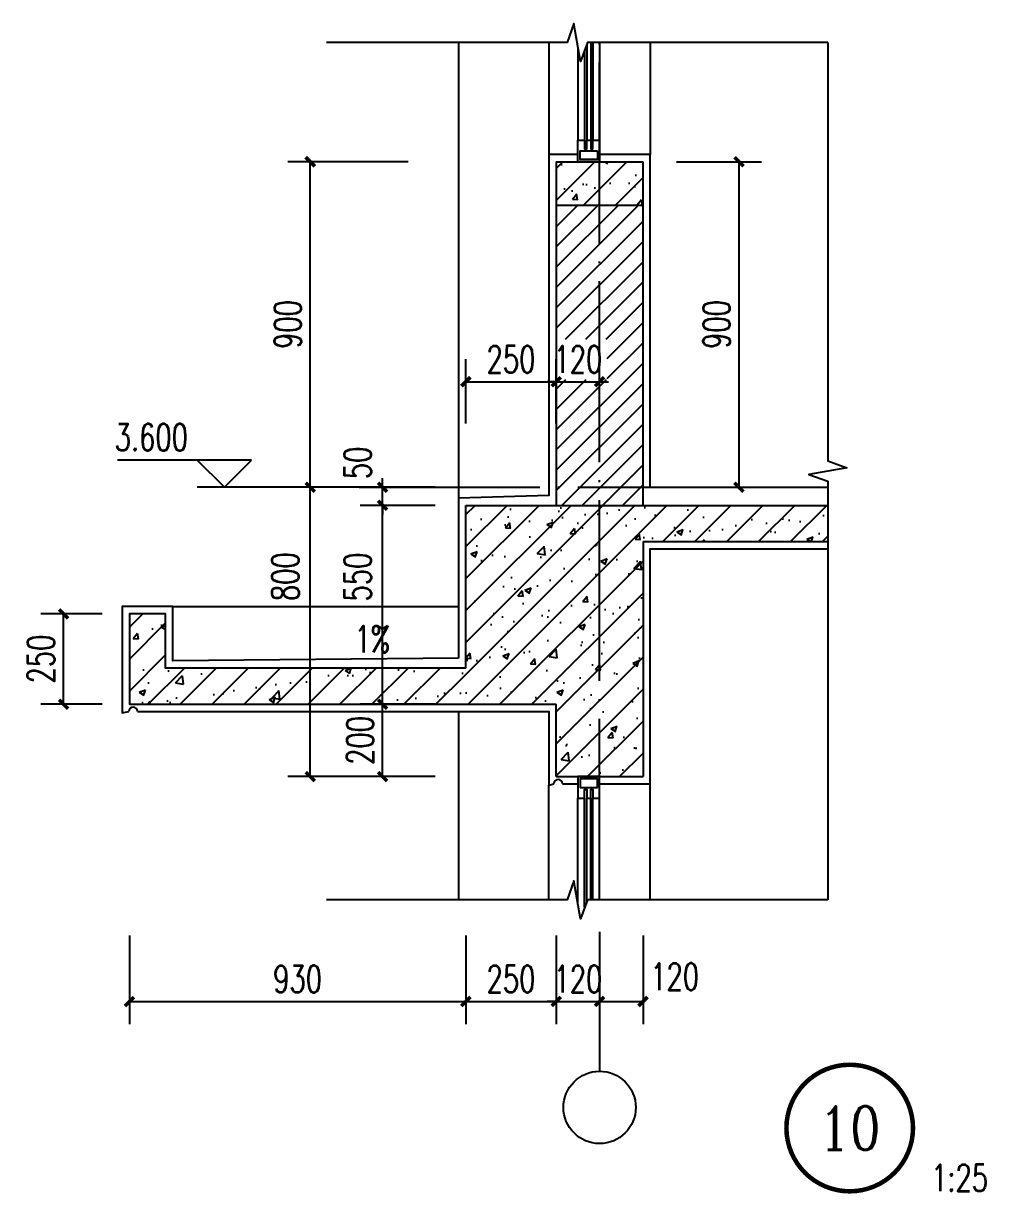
# Model space of a CAD drawing. Extents: x 79570 to 678837, y -1139230 to -612789.
# Drawn here: x 660821 to 663482, y -800539 to -797304 of the extents above; entities that cross this region are included whole.
import ezdxf
from ezdxf.enums import TextEntityAlignment as Align

# ---------------------------------------------------------------- set-up
doc = ezdxf.new("R2010")
doc.units = 0
doc.header["$LTSCALE"] = 1000
doc.header["$MEASUREMENT"] = 0
doc.linetypes.add('DOTE', pattern=[2.42, 2, -0.2, 0.02, -0.2])
for name, color, linetype in [('A-剖-0.20mm.......SECT-L04', 42, 'Continuous'), ('A-剖-填充.........SECT-PATT', 156, 'Continuous'), ('A-立-线.18........ELEV-L.18', 153, 'Continuous'), ('A-立-轮廓线.35....ELEV-OUTL.35', 31, 'Continuous'), ('A-通-结构剖线.....COMM-STRU-SECT', 20, 'Continuous'), ('A-通-轴线.........COMM-GRID', 27, 'DOTE'), ('A-通-门窗剖线.....COMM-GLAZ-SECT', 150, 'Continuous'), ('AXIS', 3, 'Continuous'), ('AXIS_TEXT', 7, 'Continuous'), ('DIM_ELEV', 3, 'Continuous'), ('DIM_SYMB', 3, 'Continuous'), ('PUB_DIM', 3, 'Continuous'), ('PUB_TEXT', 7, 'Continuous')]:
    doc.layers.add(name, color=color, linetype=linetype)
doc.styles.add('_TCH_DIM', font='SIMPLEX', dxfattribs={"bigfont": 'GBCBIG'})
doc.styles.add('_TCH_DIM_T3', font='SIMPLEX', dxfattribs={"width": 0.705882, "bigfont": 'GBCBIG'})
doc.styles.add('_TCH_LABEL', font='COMPLEX', dxfattribs={"bigfont": 'GBCBIG'})
doc.styles.add('COMPLEX', font='COMPLEX')
doc.dimstyles.new('_TCH_ARCH&&25', dxfattribs={"dimtxt": 74.375, "dimasz": 25, "dimexe": 62.5, "dimexo": 75, "dimgap": 25, "dimtad": 1, "dimdec": 0, "dimzin": 0, "dimdsep": 46, "dimtxsty": '_TCH_DIM_T3', "dimblk": 'ARCHTICK', "dimcen": 0.09, "dimclrt": 7, "dimazin": 2, "dimtfac": 1, "dimtdec": 0, "dimtix": 1, "dimtmove": 2, "dimatfit": 3, "dimfxl": 1, "dimtolj": 1, "dimtzin": 0, "dimarcsym": 0})

# ---------------------------------------------------------------- blocks, each defined once
blk = doc.blocks.new('_AXISO')
blk.add_circle((0, 0), 0.5)
at = {"layer": 'AXIS_TEXT', "style": 'COMPLEX', "width": 1.041667}
blk.add_attdef('A', text='', height=0.56, dxfattribs=at).set_placement((-0.25, -0.28), (0.25, -0.28), align=Align.FIT)
blk = doc.blocks.new('A$C7B8302AA')
at = {"layer": 'A-通-门窗剖线.....COMM-GLAZ-SECT'}
for points in [[(-5.8, -58.3), (-5.8, 0), (-64.2, 0), (-64.2, -58.3), (-46.1, -58.3), (-46.1, -35), (-40.3, -35), (-40.3, -58.3), (-29.8, -58.3), (-29.8, -35), (-23.9, -35), (-23.9, -58.3)], [(-11.7, -29.2), (-11.7, -5.8), (-58.3, -5.8), (-58.3, -29.2), (-49, -29.2), (-49, -29.2), (-34.4, -29.2), (-34.4, -29.2), (-33.8, -29.2), (-33.8, -29.2), (-15.2, -29.2), (-15.2, -29.2)]]:
    blk.add_lwpolyline(points, close=True, dxfattribs=at)
blk = doc.blocks.new('_ArchTick')
at = {"color": 0, "linetype": 'ByBlock', "const_width": 0.4}
blk.add_lwpolyline([(-0.5, -0.5), (0.5, 0.5)], dxfattribs=at)
blk = doc.blocks.new('*D3642')
at = {"layer": 'Defpoints', "color": 0, "transparency": 16777216}
for p in [(657422.5, -790717.1), (658352.5, -790717.1), (658352.5, -790974.5)]:
    blk.add_point(p, dxfattribs=at)
at = {"layer": 'PUB_DIM', "color": 0, "lineweight": -2, "transparency": 16777216}
for p, q in [((657422.5, -790792.1), (657422.5, -791037)), ((658352.5, -790792.1), (658352.5, -791037)), ((657422.5, -790974.5), (658352.5, -790974.5))]:
    blk.add_line(p, q, dxfattribs=at)
at = {"layer": 'PUB_DIM', "color": 0, "lineweight": -2, "transparency": 16777216, "xscale": 25, "yscale": 25, "zscale": 25, "rotation": 180}
blk.add_blockref('_ArchTick', (657422.5, -790974.5), dxfattribs=at)
at = {"layer": 'PUB_DIM', "color": 0, "lineweight": -2, "transparency": 16777216, "xscale": 25, "yscale": 25, "zscale": 25}
blk.add_blockref('_ArchTick', (658352.5, -790974.5), dxfattribs=at)
at = {"layer": 'PUB_DIM', "color": 7, "transparency": 16777216, "insert": (657887.5, -790912.4), "char_height": 74.38, "attachment_point": 5, "style": '_TCH_DIM_T3'}
blk.add_mtext('\\A1;930', dxfattribs=at)
blk = doc.blocks.new('*D3643')
at = {"layer": 'Defpoints', "color": 0, "transparency": 16777216}
for p in [(658352.5, -790717.1), (658602.5, -790717.1), (658602.5, -790974.5)]:
    blk.add_point(p, dxfattribs=at)
at = {"layer": 'PUB_DIM', "color": 0, "lineweight": -2, "transparency": 16777216}
for p, q in [((658352.5, -790792.1), (658352.5, -791037)), ((658602.5, -790792.1), (658602.5, -791037)), ((658352.5, -790974.5), (658602.5, -790974.5))]:
    blk.add_line(p, q, dxfattribs=at)
at = {"layer": 'PUB_DIM', "color": 0, "lineweight": -2, "transparency": 16777216, "xscale": 25, "yscale": 25, "zscale": 25, "rotation": 180}
blk.add_blockref('_ArchTick', (658352.5, -790974.5), dxfattribs=at)
at = {"layer": 'PUB_DIM', "color": 0, "lineweight": -2, "transparency": 16777216, "xscale": 25, "yscale": 25, "zscale": 25}
blk.add_blockref('_ArchTick', (658602.5, -790974.5), dxfattribs=at)
at = {"layer": 'PUB_DIM', "color": 7, "transparency": 16777216, "insert": (658477.5, -790912.4), "char_height": 74.38, "attachment_point": 5, "style": '_TCH_DIM_T3'}
blk.add_mtext('\\A1;250', dxfattribs=at)
blk = doc.blocks.new('*D3644')
at = {"layer": 'Defpoints', "color": 0, "transparency": 16777216}
for p in [(658602.5, -790717.1), (658722.5, -790717.1), (658722.5, -790974.5)]:
    blk.add_point(p, dxfattribs=at)
at = {"layer": 'PUB_DIM', "color": 0, "lineweight": -2, "transparency": 16777216}
for p, q in [((658602.5, -790792.1), (658602.5, -791037)), ((658722.5, -790792.1), (658722.5, -791037)), ((658602.5, -790974.5), (658577.5, -790974.5)), ((658602.5, -790974.5), (658722.5, -790974.5)), ((658722.5, -790974.5), (658747.5, -790974.5))]:
    blk.add_line(p, q, dxfattribs=at)
at = {"layer": 'PUB_DIM', "color": 0, "lineweight": -2, "transparency": 16777216, "xscale": 25, "yscale": 25, "zscale": 25}
blk.add_blockref('_ArchTick', (658602.5, -790974.5), dxfattribs=at)
at = {"layer": 'PUB_DIM', "color": 0, "lineweight": -2, "transparency": 16777216, "xscale": 25, "yscale": 25, "zscale": 25, "rotation": 180}
blk.add_blockref('_ArchTick', (658722.5, -790974.5), dxfattribs=at)
at = {"layer": 'PUB_DIM', "color": 7, "transparency": 16777216, "insert": (658662.5, -790912.4), "char_height": 74.38, "attachment_point": 5, "style": '_TCH_DIM_T3'}
blk.add_mtext('\\A1;120', dxfattribs=at)
blk = doc.blocks.new('*D3645')
at = {"layer": 'Defpoints', "color": 0, "transparency": 16777216}
for p in [(658722.5, -790717.1), (658842.5, -790717.1), (658842.5, -790974.5)]:
    blk.add_point(p, dxfattribs=at)
at = {"layer": 'PUB_DIM', "color": 0, "lineweight": -2, "transparency": 16777216}
for p, q in [((658722.5, -790792.1), (658722.5, -791037)), ((658842.5, -790792.1), (658842.5, -791037)), ((658722.5, -790974.5), (658842.5, -790974.5))]:
    blk.add_line(p, q, dxfattribs=at)
at = {"layer": 'PUB_DIM', "color": 0, "lineweight": -2, "transparency": 16777216, "xscale": 25, "yscale": 25, "zscale": 25, "rotation": 180}
blk.add_blockref('_ArchTick', (658722.5, -790974.5), dxfattribs=at)
at = {"layer": 'PUB_DIM', "color": 0, "lineweight": -2, "transparency": 16777216, "xscale": 25, "yscale": 25, "zscale": 25}
blk.add_blockref('_ArchTick', (658842.5, -790974.5), dxfattribs=at)
at = {"layer": 'PUB_DIM', "color": 7, "transparency": 16777216, "insert": (658930, -790905.8), "char_height": 74.38, "attachment_point": 5, "style": '_TCH_DIM_T3'}
blk.add_mtext('\\A1;120', dxfattribs=at)
blk = doc.blocks.new('*D3646')
at = {"layer": 'Defpoints', "color": 0, "transparency": 16777216}
for p in [(658122.5, -789552.7), (658343.1, -789552.7), (658343.1, -789602.7)]:
    blk.add_point(p, dxfattribs=at)
at = {"layer": 'PUB_DIM', "color": 0, "lineweight": -2, "transparency": 16777216}
for p, q in [((658268.1, -789552.7), (658060, -789552.7)), ((658122.5, -789552.7), (658122.5, -789527.7)), ((658122.5, -789602.7), (658122.5, -789552.7)), ((658268.1, -789602.7), (658060, -789602.7)), ((658122.5, -789602.7), (658122.5, -789627.7))]:
    blk.add_line(p, q, dxfattribs=at)
at = {"layer": 'PUB_DIM', "color": 0, "lineweight": -2, "transparency": 16777216, "xscale": 25, "yscale": 25, "zscale": 25}
for p, rotation in [((658122.5, -789552.7), 270), ((658122.5, -789602.7), 90)]:
    blk.add_blockref('_ArchTick', p, dxfattribs=dict(at, rotation=rotation))
at = {"layer": 'PUB_DIM', "color": 7, "transparency": 16777216, "insert": (658053.8, -789485.2), "char_height": 74.38, "attachment_point": 5, "rotation": 90, "style": '_TCH_DIM_T3'}
blk.add_mtext('\\A1;50', dxfattribs=at)
blk = doc.blocks.new('*D3647')
at = {"layer": 'Defpoints', "color": 0, "transparency": 16777216}
for p in [(658122.5, -789602.7), (658343.1, -789602.7), (658343.1, -790152.7)]:
    blk.add_point(p, dxfattribs=at)
at = {"layer": 'PUB_DIM', "color": 0, "lineweight": -2, "transparency": 16777216}
for p, q in [((658268.1, -789602.7), (658060, -789602.7)), ((658122.5, -790152.7), (658122.5, -789602.7)), ((658268.1, -790152.7), (658060, -790152.7))]:
    blk.add_line(p, q, dxfattribs=at)
at = {"layer": 'PUB_DIM', "color": 0, "lineweight": -2, "transparency": 16777216, "xscale": 25, "yscale": 25, "zscale": 25}
for p, rotation in [((658122.5, -789602.7), 90), ((658122.5, -790152.7), 270)]:
    blk.add_blockref('_ArchTick', p, dxfattribs=dict(at, rotation=rotation))
at = {"layer": 'PUB_DIM', "color": 7, "transparency": 16777216, "insert": (658053.8, -789801), "char_height": 74.38, "attachment_point": 5, "rotation": 90, "style": '_TCH_DIM_T3'}
blk.add_mtext('\\A1;550', dxfattribs=at)
blk = doc.blocks.new('*D3648')
at = {"layer": 'Defpoints', "color": 0, "transparency": 16777216}
for p in [(658122.5, -790152.7), (658343.1, -790152.7), (658343.1, -790352.7)]:
    blk.add_point(p, dxfattribs=at)
at = {"layer": 'PUB_DIM', "color": 0, "lineweight": -2, "transparency": 16777216}
for p, q in [((658268.1, -790152.7), (658060, -790152.7)), ((658122.5, -790352.7), (658122.5, -790152.7)), ((658268.1, -790352.7), (658060, -790352.7))]:
    blk.add_line(p, q, dxfattribs=at)
at = {"layer": 'PUB_DIM', "color": 0, "lineweight": -2, "transparency": 16777216, "xscale": 25, "yscale": 25, "zscale": 25}
for p, rotation in [((658122.5, -790152.7), 90), ((658122.5, -790352.7), 270)]:
    blk.add_blockref('_ArchTick', p, dxfattribs=dict(at, rotation=rotation))
at = {"layer": 'PUB_DIM', "color": 7, "transparency": 16777216, "insert": (658060.4, -790252.7), "char_height": 74.38, "attachment_point": 5, "rotation": 90, "style": '_TCH_DIM_T3'}
blk.add_mtext('\\A1;200', dxfattribs=at)
blk = doc.blocks.new('*D3649')
at = {"layer": 'Defpoints', "color": 0, "transparency": 16777216}
for p in [(657922.5, -789552.7), (658268.1, -789552.7), (658268.1, -790352.7)]:
    blk.add_point(p, dxfattribs=at)
at = {"layer": 'PUB_DIM', "color": 0, "lineweight": -2, "transparency": 16777216}
for p, q in [((658193.1, -789552.7), (657860, -789552.7)), ((657922.5, -790352.7), (657922.5, -789552.7)), ((658193.1, -790352.7), (657860, -790352.7))]:
    blk.add_line(p, q, dxfattribs=at)
at = {"layer": 'PUB_DIM', "color": 0, "lineweight": -2, "transparency": 16777216, "xscale": 25, "yscale": 25, "zscale": 25}
for p, rotation in [((657922.5, -789552.7), 90), ((657922.5, -790352.7), 270)]:
    blk.add_blockref('_ArchTick', p, dxfattribs=dict(at, rotation=rotation))
at = {"layer": 'PUB_DIM', "color": 7, "transparency": 16777216, "insert": (657853.8, -789799.9), "char_height": 74.38, "attachment_point": 5, "rotation": 90, "style": '_TCH_DIM_T3'}
blk.add_mtext('\\A1;800', dxfattribs=at)
blk = doc.blocks.new('*D3650')
at = {"layer": 'Defpoints', "color": 0, "transparency": 16777216}
for p in [(657922.5, -788652.7), (658268.1, -788652.7), (658268.1, -789552.7)]:
    blk.add_point(p, dxfattribs=at)
at = {"layer": 'PUB_DIM', "color": 0, "lineweight": -2, "transparency": 16777216}
for p, q in [((658193.1, -788652.7), (657860, -788652.7)), ((657922.5, -789552.7), (657922.5, -788652.7)), ((658193.1, -789552.7), (657860, -789552.7))]:
    blk.add_line(p, q, dxfattribs=at)
at = {"layer": 'PUB_DIM', "color": 0, "lineweight": -2, "transparency": 16777216, "xscale": 25, "yscale": 25, "zscale": 25}
for p, rotation in [((657922.5, -788652.7), 90), ((657922.5, -789552.7), 270)]:
    blk.add_blockref('_ArchTick', p, dxfattribs=dict(at, rotation=rotation))
at = {"layer": 'PUB_DIM', "color": 7, "transparency": 16777216, "insert": (657860.4, -789102.7), "char_height": 74.38, "attachment_point": 5, "rotation": 90, "style": '_TCH_DIM_T3'}
blk.add_mtext('\\A1;900', dxfattribs=at)
blk = doc.blocks.new('*D3651')
at = {"layer": 'Defpoints', "color": 0, "transparency": 16777216}
for p in [(658602.5, -789261), (658352.5, -789451.3), (658602.5, -789451.3)]:
    blk.add_point(p, dxfattribs=at)
at = {"layer": 'PUB_DIM', "color": 0, "lineweight": -2, "transparency": 16777216}
for p, q in [((658352.5, -789376.3), (658352.5, -789198.5)), ((658602.5, -789376.3), (658602.5, -789198.5)), ((658352.5, -789261), (658602.5, -789261))]:
    blk.add_line(p, q, dxfattribs=at)
at = {"layer": 'PUB_DIM', "color": 0, "lineweight": -2, "transparency": 16777216, "xscale": 25, "yscale": 25, "zscale": 25, "rotation": 180}
blk.add_blockref('_ArchTick', (658352.5, -789261), dxfattribs=at)
at = {"layer": 'PUB_DIM', "color": 0, "lineweight": -2, "transparency": 16777216, "xscale": 25, "yscale": 25, "zscale": 25}
blk.add_blockref('_ArchTick', (658602.5, -789261), dxfattribs=at)
at = {"layer": 'PUB_DIM', "color": 7, "transparency": 16777216, "insert": (658477.5, -789198.8), "char_height": 74.38, "attachment_point": 5, "style": '_TCH_DIM_T3'}
blk.add_mtext('\\A1;250', dxfattribs=at)
blk = doc.blocks.new('*D3652')
at = {"layer": 'Defpoints', "color": 0, "transparency": 16777216}
for p in [(658722.5, -789261), (658602.5, -789451.3), (658722.5, -789451.3)]:
    blk.add_point(p, dxfattribs=at)
at = {"layer": 'PUB_DIM', "color": 0, "lineweight": -2, "transparency": 16777216}
for p, q in [((658602.5, -789376.3), (658602.5, -789198.5)), ((658722.5, -789376.3), (658722.5, -789198.5)), ((658602.5, -789261), (658577.5, -789261)), ((658602.5, -789261), (658722.5, -789261)), ((658722.5, -789261), (658747.5, -789261))]:
    blk.add_line(p, q, dxfattribs=at)
at = {"layer": 'PUB_DIM', "color": 0, "lineweight": -2, "transparency": 16777216, "xscale": 25, "yscale": 25, "zscale": 25}
blk.add_blockref('_ArchTick', (658602.5, -789261), dxfattribs=at)
at = {"layer": 'PUB_DIM', "color": 0, "lineweight": -2, "transparency": 16777216, "xscale": 25, "yscale": 25, "zscale": 25, "rotation": 180}
blk.add_blockref('_ArchTick', (658722.5, -789261), dxfattribs=at)
at = {"layer": 'PUB_DIM', "color": 7, "transparency": 16777216, "insert": (658662.5, -789198.8), "char_height": 74.38, "attachment_point": 5, "style": '_TCH_DIM_T3'}
blk.add_mtext('\\A1;120', dxfattribs=at)
blk = doc.blocks.new('*D3653')
at = {"layer": 'Defpoints', "color": 0, "transparency": 16777216}
for p in [(658860.2, -788652.7), (659107.9, -788652.7), (658860.2, -789552.7)]:
    blk.add_point(p, dxfattribs=at)
at = {"layer": 'PUB_DIM', "color": 0, "lineweight": -2, "transparency": 16777216}
for p, q in [((658935.2, -788652.7), (659170.4, -788652.7)), ((659107.9, -789552.7), (659107.9, -788652.7)), ((658935.2, -789552.7), (659170.4, -789552.7))]:
    blk.add_line(p, q, dxfattribs=at)
at = {"layer": 'PUB_DIM', "color": 0, "lineweight": -2, "transparency": 16777216, "xscale": 25, "yscale": 25, "zscale": 25}
for p, rotation in [((659107.9, -788652.7), 90), ((659107.9, -789552.7), 270)]:
    blk.add_blockref('_ArchTick', p, dxfattribs=dict(at, rotation=rotation))
at = {"layer": 'PUB_DIM', "color": 7, "transparency": 16777216, "insert": (659045.7, -789102.7), "char_height": 74.38, "attachment_point": 5, "rotation": 90, "style": '_TCH_DIM_T3'}
blk.add_mtext('\\A1;900', dxfattribs=at)
blk = doc.blocks.new('*D3654')
at = {"layer": 'Defpoints', "color": 0, "transparency": 16777216}
for p in [(657240.3, -789902.7), (657422.5, -789902.7), (657422.5, -790152.7)]:
    blk.add_point(p, dxfattribs=at)
at = {"layer": 'PUB_DIM', "color": 0, "lineweight": -2, "transparency": 16777216}
for p, q in [((657347.5, -789902.7), (657177.8, -789902.7)), ((657240.3, -790152.7), (657240.3, -789902.7)), ((657347.5, -790152.7), (657177.8, -790152.7))]:
    blk.add_line(p, q, dxfattribs=at)
at = {"layer": 'PUB_DIM', "color": 0, "lineweight": -2, "transparency": 16777216, "xscale": 25, "yscale": 25, "zscale": 25}
for p, rotation in [((657240.3, -789902.7), 90), ((657240.3, -790152.7), 270)]:
    blk.add_blockref('_ArchTick', p, dxfattribs=dict(at, rotation=rotation))
at = {"layer": 'PUB_DIM', "color": 7, "transparency": 16777216, "insert": (657178.1, -790027.7), "char_height": 74.38, "attachment_point": 5, "rotation": 90, "style": '_TCH_DIM_T3'}
blk.add_mtext('\\A1;250', dxfattribs=at)
blk = doc.blocks.new('r32r')
at = {"layer": 'A-剖-填充.........SECT-PATT'}
h = blk.add_hatch(dxfattribs=at)
h.set_pattern_fill('钢筋混凝土', color=256, scale=25)
h.set_pattern_definition([(45, (42496.46, 49036.74), (-44.194174, 44.194174), []), (50, (42496.46, 49036.74), (179.315046, -15.688034), [18.75, -206.25]), (355, (42496.46, 49036.74), (-34.687833, 188.048033), [15, -165]), (100.4514, (42511.4, 49035.43), (144.627345, 172.359886), [15.935047, -175.285528]), (46.1842, (42496.46, 49086.74), (266.81026, -41.379754), [28.125, -309.375]), (96.6356, (42518.7, 49083.3), (233.665676, 243.52947), [23.90257, -262.92825]), (351.1842, (42496.46, 49086.74), (233.665486, 243.52965), [22.5, -247.5]), (21, (42521.46, 49074.24), (149.226763, -100.654723), [18.75, -206.25]), (326, (42521.46, 49074.24), (60.828833, 181.28751), [15, -165]), (71.4514, (42533.9, 49065.85), (210.055657, 80.632624), [15.935047, -175.285528]), (37.5, (42496.46, 49036.74), (3.039964, 83.2234635), [0, -163, 0, -167.5, 0, -165.625]), (7.5, (42496.46, 49036.74), (65.767384, 98.602928), [0, -95.5, 0, -159.25, 0, -63.125]), (327.5, (42440.71, 49036.74), (133.455609, -5.638718), [0, -62.5, 0, -195, 0, -258.75]), (317.5, (42415.71, 49036.74), (145.796542, 25.026246), [0, -81.25, 0, -129.5, 0, -183.75])])
h.paths.add_polyline_path([(658722.5, -789602.7), (658352.5, -789602.7), (658352.5, -790152.7), (658602.5, -790152.7), (658602.5, -790352.7), (658722.5, -790352.7)])
h.paths.add_polyline_path([(659353.3, -789602.7), (658842.5, -789602.7), (658722.5, -789602.7), (658722.5, -790352.7), (658842.5, -790352.7), (658842.5, -789702.7), (659353.3, -789702.7)])
h.paths.add_polyline_path([(658722.5, -788652.7), (658602.5, -788652.7), (658602.5, -788772.7), (658722.5, -788772.7)])
h.paths.add_polyline_path([(658842.5, -788652.7), (658722.5, -788652.7), (658722.5, -788772.7), (658842.5, -788772.7)])
h = blk.add_hatch(dxfattribs=at)
h.set_pattern_fill('ANSI31', color=256, scale=25)
h.set_pattern_definition([(45, (42496.462, 49036.74), (-28.0633004, 28.0633004), [])])
h.paths.add_polyline_path([(658842.5, -788772.7), (658722.5, -788772.7), (658722.5, -789602.7), (658842.5, -789602.7)])
h.paths.add_polyline_path([(658722.5, -788772.7), (658602.5, -788772.7), (658602.5, -789602.7), (658722.5, -789602.7)])
h.paths.add_polyline_path([(658602.5, -789254.6), (658743.6, -789254.6), (658743.6, -789143), (658602.5, -789143)])
h = blk.add_hatch(dxfattribs=at)
h.set_pattern_fill('钢筋混凝土', color=256, scale=25)
h.set_pattern_definition([(45, (0, 0), (-44.194174, 44.194174), []), (50, (0, 0), (179.315046, -15.688034), [18.75, -206.25]), (355, (0, 0), (-34.687833, 188.048033), [15, -165]), (100.4514, (14.94, -1.3), (144.627345, 172.359886), [15.935047, -175.285528]), (46.1842, (0, 50), (266.81026, -41.379754), [28.125, -309.375]), (96.6356, (22.23, 46.55), (233.665676, 243.52947), [23.90257, -262.92825]), (351.1842, (0, 50), (233.665486, 243.52965), [22.5, -247.5]), (21, (25, 37.5), (149.226763, -100.654723), [18.75, -206.25]), (326, (25, 37.5), (60.828833, 181.28751), [15, -165]), (71.4514, (37.44, 29.11), (210.055657, 80.632624), [15.935047, -175.285528]), (37.5, (0, 0), (3.039964, 83.2234635), [0, -163, 0, -167.5, 0, -165.625]), (7.5, (0, 0), (65.767384, 98.602928), [0, -95.5, 0, -159.25, 0, -63.125]), (327.5, (-55.75, 0), (133.455609, -5.638718), [0, -62.5, 0, -195, 0, -258.75]), (317.5, (-80.75, 0), (145.796542, 25.026246), [0, -81.25, 0, -129.5, 0, -183.75])])
h.paths.add_polyline_path([(658352.5, -790052.7), (657522.5, -790052.7), (657522.5, -789902.7), (657422.5, -789902.7), (657422.5, -790052.7), (657422.5, -790152.7), (658352.5, -790152.7)])
at = {"layer": 'A-剖-0.20mm.......SECT-L04'}
for p, q in [((658862.5, -789552.7), (659353.3, -789552.7)), ((658619.9, -790372.7), (658662.5, -790372.7))]:
    blk.add_line(p, q, dxfattribs=at)
for points in [[(658662.5, -788632.7), (658582.5, -788632.7), (658582.5, -789575.6), (658332.5, -789582.7), (658332.5, -790025.4)], [(658862.5, -789552.7), (658862.5, -788632.7), (658722.5, -788632.7)], [(658722.5, -790372.7), (658862.5, -790372.7), (658862.5, -789722.7), (659353.3, -789722.7)], [(658332.5, -790025.4), (657542.5, -790032.7), (657542.5, -789882.7), (657402.5, -789882.7), (657402.5, -790052.7), (657402.5, -790176.6), (657420.5, -790172.7)], [(657444.5, -790172.7), (658352.5, -790172.7)], [(658332.5, -790172.7), (658332.5, -790172.7), (658582.5, -790172.7), (658582.5, -790376.2), (658595.9, -790372.7)]]:
    blk.add_lwpolyline(points, dxfattribs=at)
for centre in [(657432.5, -790172.7), (658607.9, -790372.7)]:
    blk.add_arc(centre, 12, 0, 180, dxfattribs=at)
at = {"layer": 'A-立-线.18........ELEV-L.18'}
for p, q in [((658332.5, -788322.7), (658332.5, -789582.7)), ((658582.5, -788322.7), (658582.5, -788632.7)), ((658862.5, -788322.7), (658862.5, -788632.7)), ((657542.5, -789882.7), (658332.5, -789882.7)), ((658332.5, -790172.7), (658332.5, -790693.3)), ((658582.5, -790693.3), (658582.5, -790376.2)), ((658862.5, -790693.3), (658862.5, -790372.7))]:
    blk.add_line(p, q, dxfattribs=at)
at = {"layer": 'A-通-结构剖线.....COMM-STRU-SECT'}
for p, q in [((658602.5, -788652.7), (658602.5, -789602.7)), ((658602.5, -788652.7), (658842.5, -788652.7)), ((658602.5, -788652.7), (658842.5, -788652.7)), ((658842.5, -789602.7), (658842.5, -788652.7)), ((658602.5, -788772.7), (658842.5, -788772.7)), ((658352.5, -790052.7), (658352.5, -789602.7)), ((658352.5, -789602.7), (658842.5, -789602.7)), ((658842.5, -789602.7), (659353.3, -789602.7)), ((658842.5, -789702.7), (658842.5, -790352.7)), ((658842.5, -789702.7), (659353.3, -789702.7)), ((658352.5, -790152.7), (658602.5, -790152.7)), ((658602.5, -790352.7), (658602.5, -790152.7)), ((658602.5, -790352.7), (658842.5, -790352.7))]:
    blk.add_line(p, q, dxfattribs=at)
blk.add_lwpolyline([(658352.5, -790052.7), (657522.5, -790052.7), (657522.5, -789902.7), (657422.5, -789902.7), (657422.5, -790052.7), (657422.5, -790152.7), (658352.5, -790152.7)], dxfattribs=at)
at = {"layer": 'A-通-轴线.........COMM-GRID', "linetype": 'DOTE', "ltscale": 0.25}
for p, q in [((658722.5, -790693.3), (658722.5, -788322.7)), ((658057.4, -789552.7), (659353.3, -789552.7))]:
    blk.add_line(p, q, dxfattribs=at)
at = {"layer": 'A-通-门窗剖线.....COMM-GLAZ-SECT'}
for points in [[(658697.9, -788322.7), (658697.9, -788592.7)], [(658703.9, -788322.7), (658703.9, -788592.7)], [(658722.5, -788322.7), (658722.5, -788592.7)], [(658662.5, -788335.8), (658662.5, -788592.7)], [(658681.1, -788343.2), (658681.1, -788592.7)], [(658687.1, -788326.7), (658687.1, -788592.7)], [(658662.5, -790706.3), (658662.5, -790412.7)], [(658681.1, -790713.8), (658681.1, -790412.7)], [(658687.1, -790697.3), (658687.1, -790412.7)], [(658697.9, -790693.3), (658697.9, -790412.7)], [(658703.9, -790693.3), (658703.9, -790412.7)], [(658722.5, -790693.3), (658722.5, -790412.7)]]:
    blk.add_lwpolyline(points, dxfattribs=at)
at = {"layer": 'AXIS'}
blk.add_line((658722.5, -790781.6), (658722.5, -791167.4), dxfattribs=at)
at = {"layer": 'DIM_ELEV'}
for p, q in [((657760, -789477.7), (657389.3, -789477.7)), ((657685, -789552.7), (657610, -789477.7)), ((657685, -789552.7), (657760, -789477.7)), ((657860, -789552.7), (657610, -789552.7))]:
    blk.add_line(p, q, dxfattribs=at)
at = {"layer": 'DIM_SYMB'}
for points in [[(659353.3, -788322.7), (658688.6, -788322.7), (658669.5, -788375.2), (658651, -788270.2), (658632.4, -788322.7), (657967.7, -788322.7)], [(659353.3, -788322.7), (659353.3, -789479.9), (659405.8, -789499), (659300.8, -789517.5), (659353.3, -789536.1), (659353.3, -790693.3)], [(659353.3, -790693.3), (658688.6, -790693.3), (658669.5, -790745.8), (658651, -790640.8), (658632.4, -790693.3), (657967.7, -790693.3)]]:
    blk.add_lwpolyline(points, dxfattribs=at)
blk.add_lwpolyline([(658018.4, -789975.5, 0, 0, 0), (657853.2, -789994, 20, 0, 0), (657778.6, -790002.3, 0, 0, 0)], format="xyseb", dxfattribs=at)
at = {"layer": 'DIM_SYMB', "const_width": 12.5}
blk.add_lwpolyline([(659589, -791324.4, 1), (659239, -791324.4, 1)], format="xyb", close=True, dxfattribs=at)
at = {"layer": 'A-通-门窗剖线.....COMM-GLAZ-SECT', "xscale": -1.028571428591385, "yscale": 1.028571428591385, "zscale": 1.028571428591385, "rotation": 180}
blk.add_blockref('A$C7B8302AA', (658728.5, -788652.7), dxfattribs=at)
at = {"layer": 'A-通-门窗剖线.....COMM-GLAZ-SECT', "xscale": 1.028571428591385, "yscale": 1.028571428591385, "zscale": 1.028571428591385}
blk.add_blockref('A$C7B8302AA', (658728.5, -790352.7), dxfattribs=at)
at = {"layer": 'AXIS', "xscale": 200, "yscale": 200, "zscale": 200}
blk.add_blockref('_AXISO', (658722.5, -791267.4), dxfattribs=at)
at = {"layer": 'PUB_TEXT', "style": '_TCH_DIM', "width": 0.705882}
for s, p in [('3.600', (657381.8, -789451.5)), ('1%', (658044.5, -790009.8)), ('1:25', (659639, -791499.4))]:
    blk.add_text(s, height=74.38, dxfattribs=at).set_placement(p)
at = {"layer": 'PUB_TEXT', "style": '_TCH_LABEL'}
blk.add_text('10', height=120.43, dxfattribs=at).set_placement((659327.9, -791384.7), (659500, -791384.7), align=Align.FIT)
at = {"layer": 'PUB_DIM'}
for p1, p2, distance, picture, middle in [((658268.1, -789552.7), (658268.1, -788652.7), 345.6, '*D3650', (657860.4, -789102.7)), ((658860.2, -789552.7), (658860.2, -788652.7), -247.7, '*D3653', (659045.7, -789102.7)), ((658352.5, -789451.3), (658602.5, -789451.3), 190.3, '*D3651', (658477.5, -789198.8)), ((658602.5, -789451.3), (658722.5, -789451.3), 190.3, '*D3652', (658662.5, -789198.8)), ((657422.5, -790152.7), (657422.5, -789902.7), 182.2, '*D3654', (657178.1, -790027.7)), ((658343.1, -790352.7), (658343.1, -790152.7), 220.6, '*D3648', (658060.4, -790252.7)), ((657422.5, -790717.1), (658352.5, -790717.1), -257.4, '*D3642', (657887.5, -790912.4)), ((658352.5, -790717.1), (658602.5, -790717.1), -257.4, '*D3643', (658477.5, -790912.4)), ((658602.5, -790717.1), (658722.5, -790717.1), -257.4, '*D3644', (658662.5, -790912.4))]:
    dim = blk.add_aligned_dim(p1=p1, p2=p2, distance=distance, dimstyle='_TCH_ARCH&&25', dxfattribs=at)
    dim.commit()
    dim.dimension.update_dxf_attribs({"geometry": picture, "text_midpoint": middle})
for base, p1, p2, angle, picture, middle in [((658122.5, -789552.7), (658343.1, -789602.7), (658343.1, -789552.7), 90, '*D3646', (658053.8, -789485.2)), ((657922.5, -789552.7), (658268.1, -790352.7), (658268.1, -789552.7), 90, '*D3649', (657853.8, -789799.9)), ((658122.5, -789602.7), (658343.1, -790152.7), (658343.1, -789602.7), 90, '*D3647', (658053.8, -789801)), ((658842.5, -790974.5), (658722.5, -790717.1), (658842.5, -790717.1), 0, '*D3645', (658930, -790905.8))]:
    dim = blk.add_linear_dim(base=base, p1=p1, p2=p2, angle=angle, dimstyle='_TCH_ARCH&&25', dxfattribs=at)
    dim.commit()
    dim.dimension.update_dxf_attribs({"geometry": picture, "text_midpoint": middle, "dimtype": 161})

msp = doc.modelspace()

# ---------------------------------------------------------------- block references
at = {"layer": 'A-立-轮廓线.35....ELEV-OUTL.35'}
msp.add_blockref('r32r', (3692, -9033.3), dxfattribs=at)

doc.saveas('drawing.dxf')
